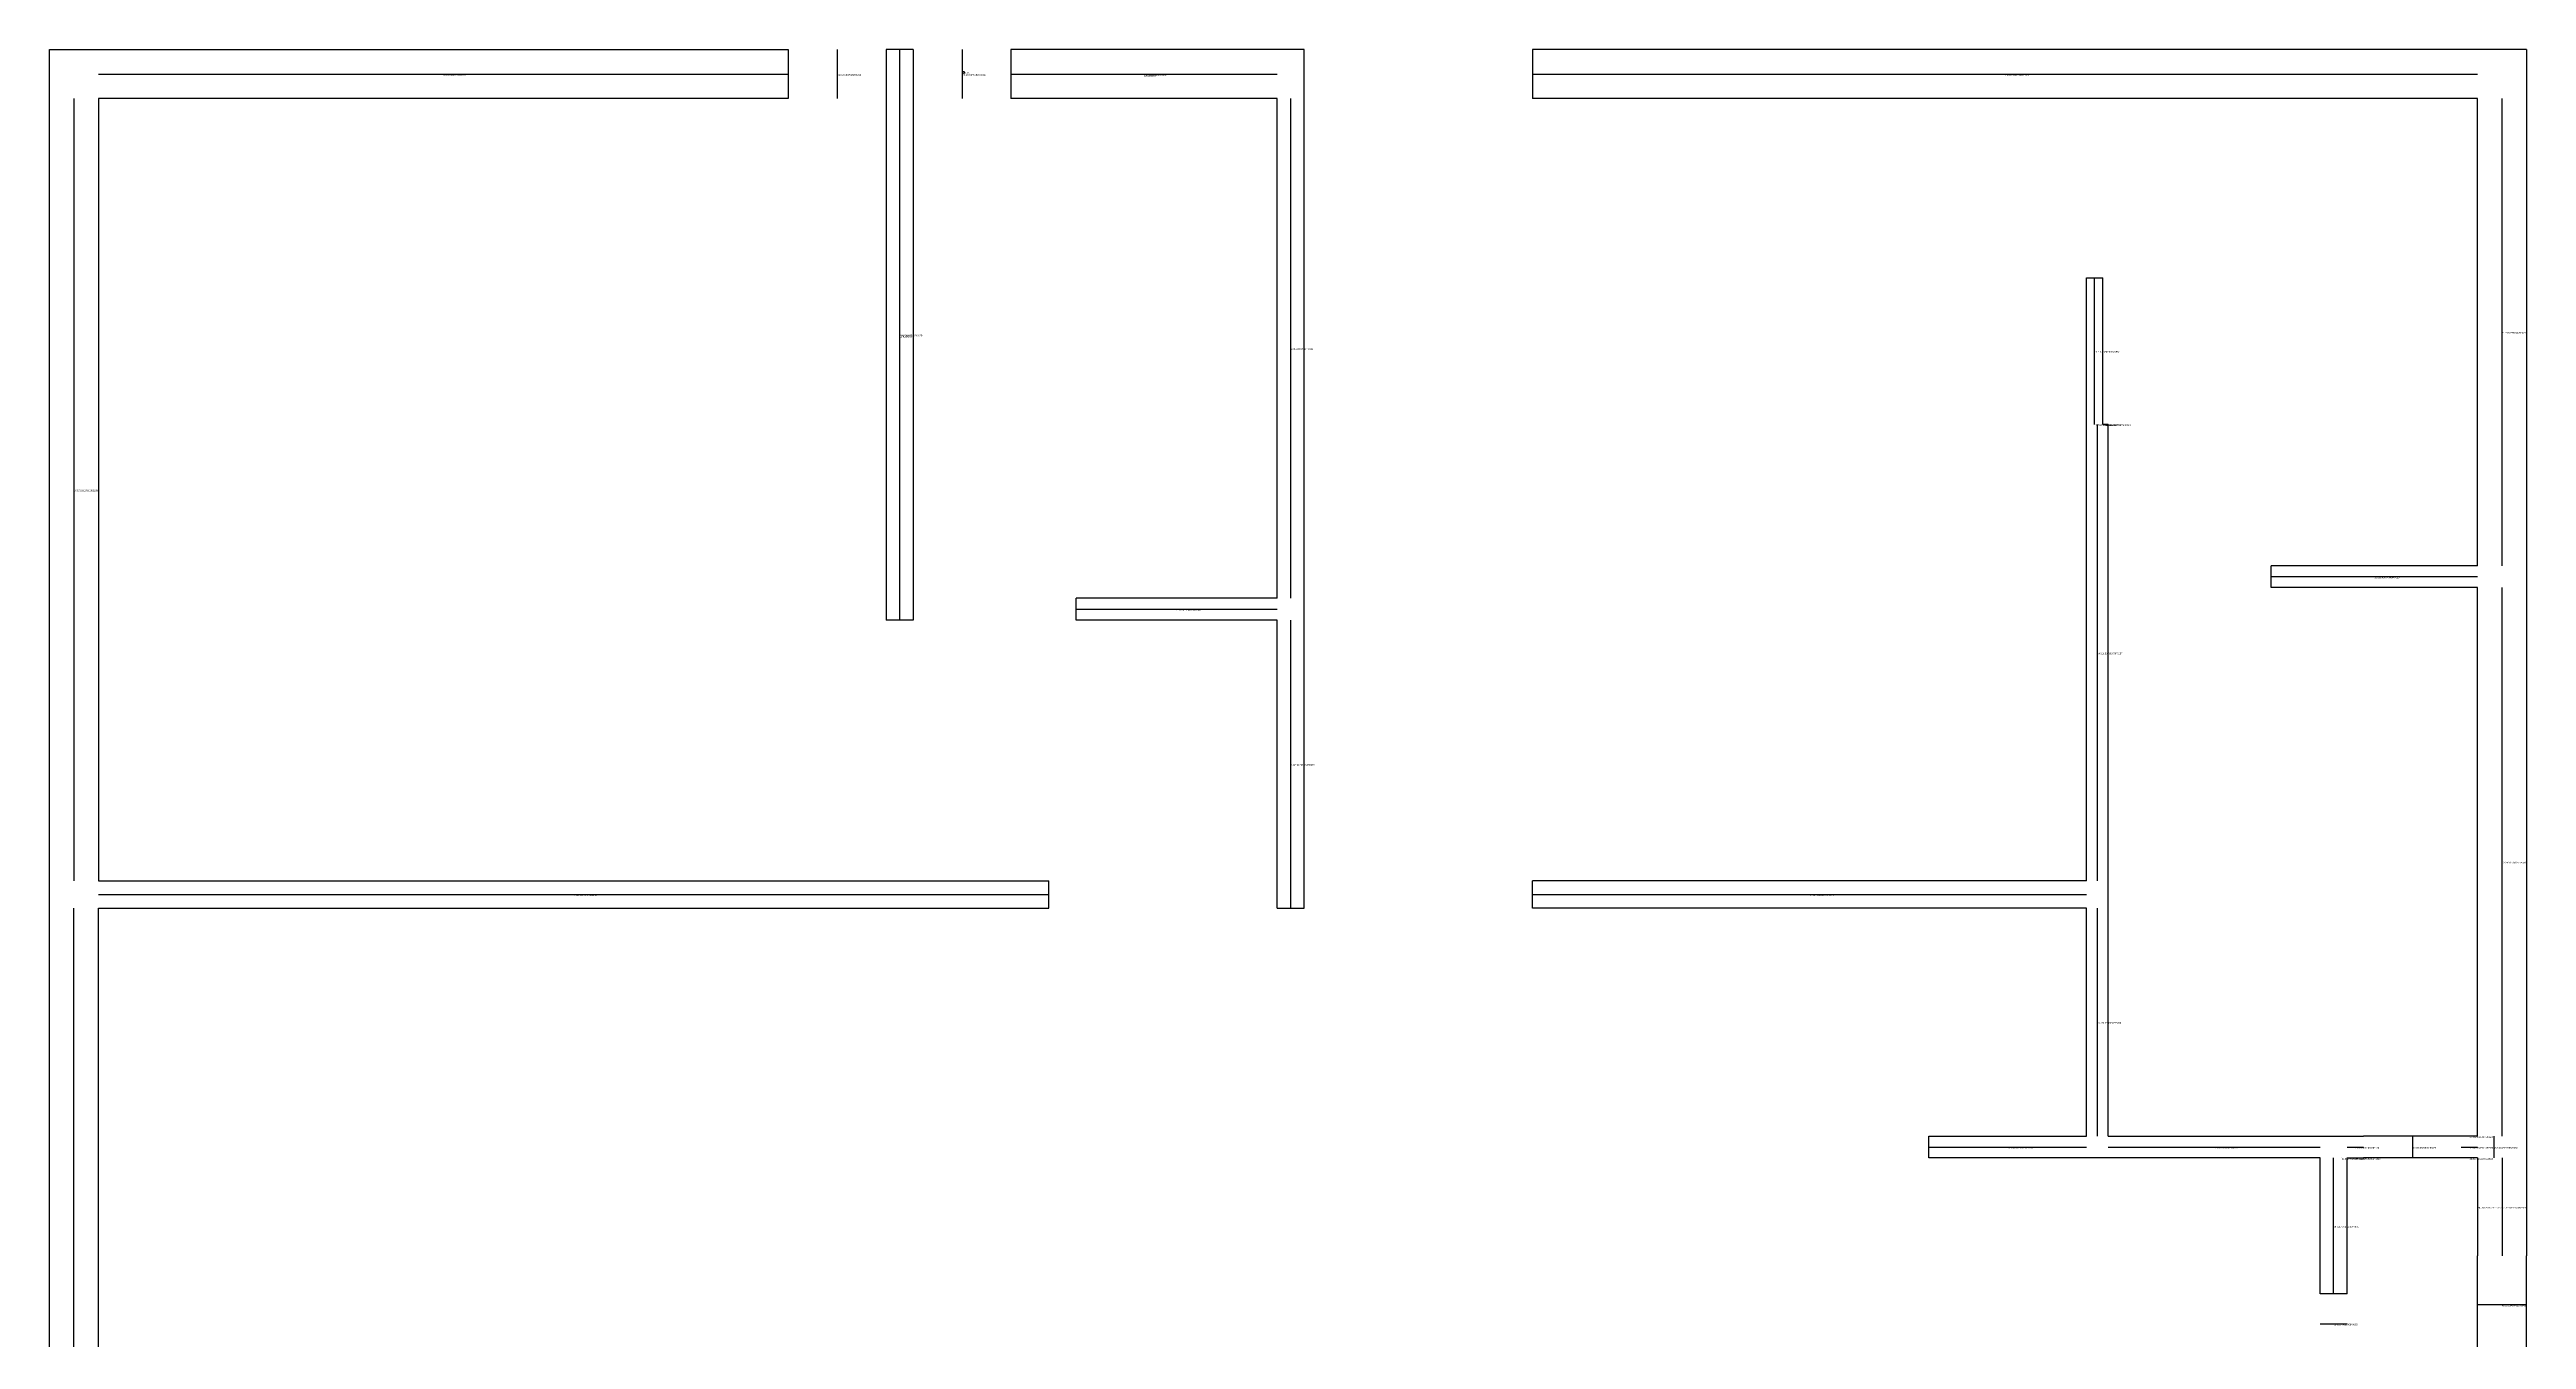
# Model space of a CAD drawing. Header units: metres. Extents: x 328 to 784, y 390 to 981.
# Drawn here: x 328 to 784, y 743.6 to 981 of the extents above; entities that cross this region are included whole.
import ezdxf

# ---------------------------------------------------------------- set-up
doc = ezdxf.new("R2010")
doc.units = ezdxf.units.M

msp = doc.modelspace()

# ---------------------------------------------------------------- linework, layer by layer
at = {"layer": 'centrelines'}
for p, q in [((473, 981), (473, 972)), ((484.5, 981), (484.5, 876)), ((496, 981), (496, 972)), ((337, 976.5), (464, 976.5)), ((505, 976.5), (554, 976.5)), ((601, 976.5), (775, 976.5)), ((332.5, 972), (332.5, 828)), ((556.5, 880), (556.5, 972)), ((779.5, 886), (779.5, 972)), ((704.5, 912), (704.5, 939)), ((704.5, 912), (704.5, 912)), ((705, 828), (705, 912)), ((705, 912), (705, 912)), ((706.5, 912), (706.5, 912)), ((737, 884), (775, 884)), ((779.5, 781), (779.5, 882)), ((517, 878), (554, 878)), ((556.5, 823), (556.5, 876)), ((337, 825.5), (512, 825.5)), ((601, 825.5), (703, 825.5)), ((332.5, 546), (332.5, 823)), ((705, 781), (705, 823)), ((763, 781), (763, 777)), ((773.5, 781), (773.5, 781)), ((778, 781), (778, 777)), ((674, 779), (703, 779)), ((707, 779), (746, 779)), ((748.5, 752), (748.5, 777)), ((750, 777), (750, 777)), ((751, 779), (754, 779)), ((752.5, 777), (752.5, 777)), ((772, 779), (775, 779)), ((773.5, 777), (773.5, 777)), ((779.5, 777), (779.5, 759)), ((775, 768), (775, 768)), ((775, 750), (784, 750)), ((746, 746.5), (751, 746.5))]:
    msp.add_line(p, q, dxfattribs=at)
at = {"layer": 'entity_location'}
msp.add_circle((496.26, 976.79), 0.2, dxfattribs=at)
at = {"layer": 'wall'}
for p, q in [((328, 537), (328, 981)), ((328, 981), (464, 981)), ((464, 981), (464, 972)), ((487, 981), (482, 981)), ((482, 981), (482, 876)), ((487, 981), (487, 876)), ((559, 981), (505, 981)), ((505, 981), (505, 972)), ((559, 823), (559, 981)), ((784, 981), (601, 981)), ((601, 981), (601, 972)), ((784, 981), (784, 759)), ((464, 972), (337, 972)), ((337, 972), (337, 828)), ((554, 972), (505, 972)), ((554, 880), (554, 972)), ((775, 972), (601, 972)), ((775, 886), (775, 972)), ((703, 912), (703, 939)), ((703, 939), (706, 939)), ((706, 912), (706, 939)), ((703, 828), (703, 912)), ((707, 912), (706, 912)), ((707, 781), (707, 912)), ((737, 882), (737, 886)), ((775, 886), (737, 886)), ((775, 882), (737, 882)), ((775, 781), (775, 882)), ((487, 876), (482, 876)), ((517, 876), (517, 880)), ((554, 880), (517, 880)), ((554, 876), (517, 876)), ((554, 823), (554, 876)), ((337, 828), (512, 828)), ((512, 823), (512, 828)), ((601, 823), (601, 828)), ((703, 828), (601, 828)), ((337, 546), (337, 823)), ((337, 823), (512, 823)), ((554, 823), (559, 823)), ((703, 823), (601, 823)), ((703, 781), (703, 823)), ((674, 777), (674, 781)), ((674, 781), (703, 781)), ((707, 781), (754, 781)), ((772, 781), (754, 781)), ((775, 781), (772, 781)), ((746, 777), (674, 777)), ((746, 752), (746, 777)), ((751, 752), (751, 777)), ((751, 777), (754, 777)), ((772, 777), (754, 777)), ((775, 777), (772, 777)), ((775, 777), (775, 759)), ((775, 741), (775, 759)), ((784, 741), (784, 759)), ((751, 752), (746, 752))]:
    msp.add_line(p, q, dxfattribs=at)

# ---------------------------------------------------------------- texts
at = {"layer": 'centrelines', "char_height": 0.3, "attachment_point": 1}
for s, insert in [('4 32.26322176849537', (400.5, 976.5)), ('3 23.261937615292254', (473, 976.5)), ('0 0.2619376152922541', (496, 976.5)), ('1 8.742802435669502', (529.5, 976.5)), ('7 104.73845794307378', (688, 976.5)), ('2 11.761937615292254', (484.5, 928.5)), ('5 60.42803745111583', (556.5, 926)), ('21 283.27852642544775', (779.5, 929)), ('12 211.63887301349584', (704.5, 925.5)), ('13 218.08382955015048', (704.5, 912)), ('15 218.56130667079157', (705, 912)), ('16 219.99433847442054', (706.5, 912)), ('10 163.83191313612983', (332.5, 900)), ('18 258.00077638647025', (756, 884)), ('6 100.94110867366786', (535.5, 878)), ('14 218.56130667079157', (705, 870)), ('8 117.41727201098173', (556.5, 849.5)), ('23 298.6779826779358', (779.5, 831.5)), ('9 151.28785445993447', (424.5, 825.5)), ('11 184.00564290041012', (652, 825.5)), ('19 259.2726033878476', (705, 802)), ('32 339.4021614380963', (773.5, 781)), ('20 265.91512591827956', (688.5, 779)), ('22 289.0165502346279', (726.5, 779)), ('28 322.9523046712158', (750, 777)), ('27 322.5081639267128', (752.5, 779)), ('29 324.92019236171416', (752.5, 777)), ('30 330.8807608169032', (763, 779)), ('31 339.33982144678686', (773.5, 779)), ('34 341.7252259118883', (773.5, 777)), ('35 343.0877726622066', (778, 779)), ('38 348.26322744723427', (775, 768)), ('37 346.61071358679544', (779.5, 768)), ('26 321.77511853046633', (748.5, 764.5)), ('43 359.3433432700843', (779.5, 750)), ('33 339.7081036940805', (748.5, 746.5))]:
    msp.add_mtext(s, dxfattribs=dict(at, insert=insert))
at = {"layer": 'chosen_line', "color": 3, "char_height": 0.5, "attachment_point": 1}
for insert in [(529.5, 976.5), (484.5, 928.5)]:
    msp.add_mtext('chosen', dxfattribs=dict(at, insert=insert))
at = {"layer": 'debug', "insert": (496.26, 976.79), "char_height": 0.2, "attachment_point": 1}
msp.add_mtext('496, 976', dxfattribs=at)

doc.saveas('drawing.dxf')
